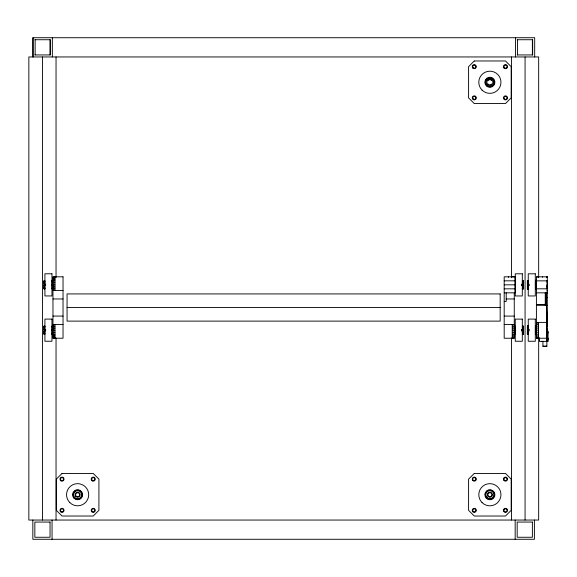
<?xml version="1.0" encoding="UTF-8"?>
<svg xmlns="http://www.w3.org/2000/svg" width="577" height="577" viewBox="0 0 577 577"><rect width="100%" height="100%" fill="white"/><g stroke="black" fill="none" stroke-linecap="round" stroke-linejoin="round"><path stroke-width="0.87" d="M546.073 292.835L546.073 305.327L545.265 304.526L546.073 299.081L545.265 292.835L545.265 305.327M44.912 281.006L44.407 280.501L43.91 281.006L43.91 284.367L45.698 284.367M51.959 280.941L52.969 279.932M51.959 281.006L52.969 280.004M45.698 285.37L43.91 285.37L43.91 288.731L44.407 289.228L44.912 288.731M44.912 326.308L44.407 325.81L43.91 326.308L43.91 329.669L45.698 329.669M51.959 326.308L52.969 325.24M45.698 330.671L43.91 330.671L43.91 334.033L44.407 334.537L44.912 334.033M522.315 281.021L522.812 280.516L523.317 281.021L523.317 284.374L521.529 284.374M528.352 284.374L528.352 281.021L527.847 280.516L527.349 281.021L527.349 284.374L529.138 284.374M522.315 288.738L522.812 289.243L523.317 288.738L523.317 285.384L521.529 285.384M535.398 281.021L536.408 279.946M529.138 285.384L527.349 285.384L527.349 288.738L527.847 289.243L528.352 288.738L528.352 285.384M523.317 326.322L522.812 325.817L522.315 326.322L522.812 325.904L523.317 326.394L523.317 329.683L521.529 329.683M514.258 335.114L515.268 334.047M529.138 329.683L527.349 329.683L527.349 326.322L527.847 325.817L528.352 326.322L528.352 329.683M522.315 334.047L522.812 334.545L523.317 334.047L523.317 330.686L521.529 330.686M536.408 325.248L535.398 326.322L536.408 325.421M529.138 330.686L527.349 330.686L527.349 334.047L527.847 334.545L528.352 334.047L528.352 330.686M547.277 337.43L546.477 338.237L536.408 338.237L536.408 276.823L547.277 276.823L547.277 341.36L539.43 341.36L539.43 337.754M43.91 281.078L44.407 280.588L44.912 281.078M51.959 281.078L52.969 280.105M44.912 288.659L44.407 289.149L43.91 288.659M43.91 326.38L44.407 325.89L44.912 326.38M51.959 326.38L52.969 325.406M44.912 333.96L44.407 334.451L43.91 333.96M522.315 281.086L522.812 280.602L523.317 281.086M527.349 281.086L527.847 280.602L528.352 281.086M523.317 288.673L522.812 289.156L522.315 288.673M535.398 281.086L536.408 280.112M528.352 288.673L527.847 289.156L527.349 288.673M514.258 334.948L515.268 333.975M527.349 326.394L527.847 325.904L528.352 326.394M523.317 333.975L522.812 334.465L522.315 333.975M528.352 333.975L527.847 334.465L527.349 333.975M546.477 337.963L547.277 337.184M43.91 281.468L44.407 281.028L44.912 281.468M51.959 281.468L52.969 280.595M44.912 288.269L44.407 288.702L43.91 288.269M43.91 326.77L44.407 326.337L44.912 326.77M51.959 326.77L52.969 325.897M44.912 333.571L44.407 334.004L43.91 333.571M522.315 281.482L522.812 281.042L523.317 281.482M527.349 281.482L527.847 281.042L528.352 281.482M523.317 288.284L522.812 288.716L522.315 288.284M535.398 281.482L536.408 280.61M528.352 288.284L527.847 288.716L527.349 288.284M522.315 326.784L522.812 326.344L523.317 326.784M514.258 334.458L515.268 333.585M527.349 326.784L527.847 326.344L528.352 326.784M523.317 333.585L522.812 334.018L522.315 333.585M535.398 326.784L536.408 325.911M528.352 333.585L527.847 334.018L527.349 333.585M546.477 337.156L547.277 336.463M43.91 282.088L44.912 282.088M51.959 282.088L52.969 281.381M44.912 287.642L43.91 287.642M43.91 327.397L44.912 327.397M51.959 327.397L52.969 326.683M44.912 332.951L43.91 332.951M522.315 282.103L523.317 282.103M527.349 282.103L528.352 282.103M523.317 287.656L522.315 287.656M535.398 282.103L536.408 281.388M528.352 287.656L527.349 287.656M522.315 327.404L523.317 327.404M514.258 333.672L515.268 332.958M527.349 327.404L528.352 327.404M523.317 332.958L522.315 332.958M535.398 327.404L536.408 326.697M528.352 332.958L527.349 332.958M546.477 335.879L547.277 335.309M43.91 282.903L44.912 282.903M51.959 282.903L52.969 282.398M44.912 286.834L43.91 286.834M43.91 328.205L44.912 328.205M51.959 328.205L52.969 327.707M44.912 332.136L43.91 332.136M522.315 282.918L523.317 282.918M527.349 282.918L528.352 282.918M523.317 286.841L522.315 286.841M535.398 282.918L536.408 282.413M528.352 286.841L527.349 286.841M546.477 288.904L547.277 288.507M522.315 328.219L523.317 328.219M514.258 332.648L515.268 332.15M527.349 328.219L528.352 328.219M523.317 332.15L522.315 332.15M535.398 328.219L536.408 327.714M528.352 332.15L527.349 332.15M546.477 334.213L547.277 333.809M43.91 283.848L44.912 283.848M51.959 283.848L52.969 283.588M44.912 285.882L43.91 285.882M43.91 329.157L44.912 329.157M51.959 329.157L52.969 328.897M44.912 331.184L43.91 331.184M522.315 283.862L523.317 283.862M527.349 283.862L528.352 283.862M523.317 285.896L522.315 285.896M535.398 283.862L536.408 283.603M528.352 285.896L527.349 285.896M546.477 286.964L547.277 286.755L546.679 286.762M522.315 329.164L523.317 329.164M514.258 331.458L515.268 331.198M527.349 329.164L528.352 329.164M523.317 331.198L522.315 331.198M535.398 329.164L536.408 328.904M528.352 331.198L527.349 331.198M546.477 332.265L547.277 332.056M34.844 39.734L50.343 39.734L50.343 54.938L34.844 54.938M517.18 39.734L532.672 39.734L532.672 54.938L517.18 54.938M52.969 277.09L54.981 277.09M536.408 277.104L538.42 276.823M52.969 277.89L54.981 277.89M52.969 279.174L54.981 279.174M52.969 280.84L54.981 280.84M504.19 280.826L515.066 280.826M536.408 280.855L547.277 280.855M52.969 282.78L54.981 282.78M43.91 284.216L45.655 284.216M521.572 284.23L523.317 284.23M527.349 284.23L529.095 284.23M51.959 284.367L52.969 284.367M535.398 284.374L536.408 284.374M51.959 284.865L54.981 284.865M504.19 284.829L515.066 284.829M535.398 284.879L536.408 284.879M546.477 284.879L547.277 284.879M51.959 285.37L52.969 285.37M535.398 285.384L536.408 285.384M43.91 285.521L45.655 285.521M521.572 285.528L523.317 285.528M527.349 285.528L529.095 285.528M546.679 285.694L547.277 285.694M52.969 286.949L54.981 286.949M546.679 287.873L547.277 287.873M52.969 288.897L54.981 288.897M504.19 288.832L515.066 288.832M536.408 288.81L547.277 288.81M52.969 290.563L63.037 290.563M546.679 290.923L547.277 290.923M546.477 292.662L547.277 292.662M504.19 292.835L515.066 292.835L515.066 276.823L504.19 276.823L504.19 338.237L514.258 338.237L514.258 293.094M536.408 292.835L547.277 292.835M546.679 293.304L547.277 293.304M546.679 297.516L547.277 297.516M52.969 298.965L63.037 298.965M506.202 298.973L514.258 298.973M504.19 301.432L506.202 301.432L506.202 292.835M536.408 304.526L545.265 304.526M536.408 305.327L547.277 305.327M67.062 307.519L500.165 307.519M546.679 315.706L547.277 315.706M52.969 316.073L63.037 316.073M504.19 316.088L514.258 316.088M546.679 316.109L547.277 316.109M546.477 317.393L547.277 317.393M546.477 318.612L547.277 318.612M546.679 321.353L547.277 321.353M536.408 322.406L547.277 322.399L546.477 305.327M546.679 322.832L547.277 322.832M536.408 323.207L538.42 323.207M546.679 324.346L547.277 324.346M52.969 324.476L63.037 324.476M504.19 324.49L514.258 324.49M536.408 324.49L538.42 324.49M546.477 324.837L547.277 324.837M52.969 326.142L54.981 326.142M512.246 326.156L514.258 326.156M536.408 326.156L538.42 326.156M546.679 326.481L547.277 326.481M52.969 328.089L54.981 328.089M512.246 328.097L514.258 328.097M536.408 328.097L538.42 328.097M43.91 329.517L45.655 329.517M521.572 329.532L523.317 329.532M527.349 329.532L529.095 329.532M51.959 329.669L52.969 329.669M514.258 329.683L515.268 329.683M535.398 329.683L536.408 329.683M546.477 329.763L547.277 329.763M51.959 330.174L54.981 330.174M512.246 330.181L515.268 330.181M535.398 330.181L538.42 330.181M546.477 330.181L547.277 330.181M51.959 330.671L52.969 330.671M514.258 330.686L515.268 330.686M535.398 330.686L536.408 330.686M43.91 330.823L45.655 330.823M521.572 330.837L523.317 330.837M527.349 330.837L529.095 330.837M548.049 332.035L548.049 333.03M52.969 332.258L54.981 332.258M512.246 332.265L514.258 332.265M536.408 332.265L538.42 332.265M546.477 333.246L547.277 333.246M547.277 333.513L546.477 333.513L547.277 333.722M52.969 334.198L54.981 334.198M512.246 334.213L514.258 334.213M536.408 334.213L538.42 334.213M52.969 335.864L54.981 335.864M512.246 335.879L514.258 335.879M536.408 335.879L538.42 335.879M52.969 337.148L54.981 337.148M512.246 337.156L514.258 337.156M536.408 337.156L538.42 337.156M52.969 337.949L54.981 337.949M512.246 337.963L514.258 337.963M536.408 337.963L538.42 337.963M548.049 338.151L548.049 340.062M542.928 346.106L546.866 346.106M547.277 322.406L546.477 322.399L547.277 323.098M547.277 276.91L546.477 277.104M546.477 282.795L547.277 283.004M535.398 285.896L536.408 286.156M546.477 328.097L547.277 328.306M535.398 331.198L536.408 331.458M514.258 328.904L515.268 329.164M51.959 285.882L52.969 286.142M51.959 331.184L52.969 331.45M547.277 277.047L546.477 276.823L547.277 277.631M546.477 280.855L547.277 281.259M535.398 286.841L536.408 287.346M546.477 326.156L547.277 326.56M535.398 332.15L536.408 332.648M514.258 327.714L515.268 328.219M51.959 286.834L52.969 287.332M51.959 332.136L52.969 332.64M547.277 277.241L546.477 276.823L547.277 277.494M535.398 287.656L536.408 288.37M546.477 324.49L547.277 325.06M535.398 332.958L536.408 333.672M514.258 326.697L515.268 327.404M51.959 287.642L52.969 288.356M51.959 332.951L52.969 333.657M535.398 288.284L536.408 289.149M546.477 323.207L547.277 323.906M536.408 334.458L535.398 333.585L535.398 326.257M514.258 325.911L515.268 326.784M51.959 288.269L52.969 289.142M51.959 333.571L52.969 334.444M535.398 288.673L536.408 289.647M536.408 334.948L535.398 334.112M514.258 325.421L515.268 326.257M51.959 288.659L52.969 289.632M51.959 333.96L52.969 334.934M535.398 280.956L535.398 288.738L536.408 289.748M535.398 288.81L536.408 289.813M535.398 334.047L536.408 335.114M51.959 288.731L52.969 289.798M51.959 334.033L52.969 335.035M51.959 334.097L52.969 335.107M548.049 331.133L548.049 341.649M546.866 341.584L546.866 346.395L542.928 346.395L542.928 341.584M546.477 292.835L546.477 341.36M542.445 276.823L542.445 277.241M541.745 341.202L541.745 341.649M538.666 277.688L538.666 56.95L28.85 56.95L28.85 520.05L538.666 520.05L538.666 338.057M538.42 322.406L538.42 338.237M534.684 56.95L534.684 37.721L32.831 37.721L32.831 56.95M534.396 520.05L534.396 539.279L32.831 539.279L32.831 520.05M532.376 39.734L532.376 54.938M527.847 280.516L527.847 284.374M527.847 285.384L527.847 289.243M527.847 325.817L527.847 329.683M527.847 330.686L527.847 334.545M525.07 56.95L525.07 520.05M522.812 280.516L522.812 284.374M522.812 285.384L522.812 289.243M522.812 325.817L522.812 329.683M522.812 330.686L522.812 334.545M517.468 39.734L517.468 54.938M515.456 37.721L515.456 56.95M515.167 520.05L515.167 539.279M514.258 276.823L512.246 276.823M512.246 324.49L512.246 338.237M511.474 56.95L511.474 277.688M511.474 338.057L511.474 520.05M508.517 276.823L508.517 277.364M56.041 56.95L56.041 277.688M56.041 338.057L56.041 520.05M54.981 276.816L54.981 290.563M54.981 324.476L54.981 338.223M52.356 37.721L52.356 56.95M52.06 520.05L52.06 539.279M50.048 39.734L50.048 54.938M44.407 280.501L44.407 284.367M44.407 285.37L44.407 289.228M44.407 325.81L44.407 329.669M44.407 330.671L44.407 334.537M42.446 56.95L42.446 520.05M35.139 39.734L35.139 54.938M33.127 37.721L33.127 56.95M491.662 84.047A2.517 2.517 0 0 1 490.529 84.696M489.231 84.696A2.517 2.517 0 0 1 488.099 84.047M488.099 80.491A2.517 2.517 0 0 1 488.625 80.088M489.231 79.835A2.517 2.517 0 0 1 490.529 79.835M491.135 80.088A2.517 2.517 0 0 1 491.662 80.491M474.272 60.974L468.589 66.665L468.589 97.874L474.272 103.564L505.488 103.564L511.172 97.874L511.172 66.665L505.488 60.974L474.272 60.974M62.013 473.436L56.322 479.126L56.322 510.335L62.013 516.026L93.222 516.026L98.912 510.335L98.912 479.126L93.222 473.436L62.013 473.436M474.272 473.436L468.589 479.126L468.589 510.335L474.272 516.026L505.488 516.026L511.172 510.335L511.172 479.126L505.488 473.436L474.272 473.436M51.959 273.794L44.912 273.794L44.912 295.943L51.959 295.943L51.959 273.794M522.315 273.808L515.268 273.808L515.268 295.958L522.315 295.958L522.315 273.808M535.297 273.808L528.251 273.808L528.251 295.958L535.297 295.958L535.297 273.808M63.037 276.816L52.969 276.816L52.969 338.223L63.037 338.223L63.037 276.816M500.165 293.924L67.062 293.924L67.062 321.115L500.165 321.115L500.165 293.924M547.277 317.855L546.679 317.855L547.277 317.92M51.959 319.095L44.912 319.095L44.912 341.245L51.959 341.245L51.959 319.095M522.315 319.11L515.268 319.11L515.268 341.259L522.315 341.259L522.315 319.11M535.297 319.11L528.251 319.11L528.251 341.259L535.297 341.259L535.297 319.11M50.048 522.062L34.844 522.062L34.844 537.266L50.048 537.266L50.048 522.062M532.376 522.062L517.18 522.062L517.18 537.266L532.376 537.266L532.376 522.062M473.205 67.733A1.507 1.507 0 0 0 475.736 67.055A1.507 1.507 0 0 0 473.883 65.208A1.507 1.507 0 0 0 473.205 67.733M472.851 68.086A2.012 2.012 0 0 0 476.22 67.184A2.012 2.012 0 0 0 473.753 64.718A2.012 2.012 0 0 0 472.851 68.086M504.06 68.086A2.012 2.012 0 0 0 507.428 67.184A2.012 2.012 0 0 0 504.962 64.718A2.012 2.012 0 0 0 504.06 68.086M504.413 67.733A1.507 1.507 0 0 0 506.945 67.055A1.507 1.507 0 0 0 505.091 65.208A1.507 1.507 0 0 0 504.413 67.733M504.478 99.619A2.012 2.012 0 0 0 507.5 97.874A2.012 2.012 0 0 0 504.478 96.128A2.012 2.012 0 0 0 504.478 99.619M504.731 99.179A1.507 1.507 0 0 0 506.995 97.874A1.507 1.507 0 0 0 504.731 96.568A1.507 1.507 0 0 0 504.731 99.179M473.27 99.619A2.012 2.012 0 0 0 476.292 97.874A2.012 2.012 0 0 0 473.27 96.128A2.012 2.012 0 0 0 473.27 99.619M473.205 98.941A1.507 1.507 0 0 0 475.736 98.263A1.507 1.507 0 0 0 473.883 96.417A1.507 1.507 0 0 0 473.205 98.941M482.047 90.099A11.071 11.071 0 0 0 500.576 85.136A11.071 11.071 0 0 0 487.017 71.57A11.071 11.071 0 0 0 482.047 90.099M486.317 85.829A5.034 5.034 0 0 0 494.741 83.571A5.034 5.034 0 0 0 488.575 77.405A5.034 5.034 0 0 0 486.317 85.829M486.678 85.475A4.529 4.529 0 0 0 494.258 83.441A4.529 4.529 0 0 0 488.705 77.895A4.529 4.529 0 0 0 486.678 85.475M487.031 85.115A4.025 4.025 0 0 0 493.768 83.312A4.025 4.025 0 0 0 488.834 78.378A4.025 4.025 0 0 0 487.031 85.115M60.946 480.194A1.507 1.507 0 0 0 63.47 479.516A1.507 1.507 0 0 0 61.624 477.669A1.507 1.507 0 0 0 60.946 480.194M61.011 480.872A2.012 2.012 0 0 0 64.025 479.126A2.012 2.012 0 0 0 61.011 477.381A2.012 2.012 0 0 0 61.011 480.872M92.219 480.872A2.012 2.012 0 0 0 95.234 479.126A2.012 2.012 0 0 0 92.219 477.381A2.012 2.012 0 0 0 92.219 480.872M92.464 480.432A1.507 1.507 0 0 0 94.736 479.126A1.507 1.507 0 0 0 92.464 477.821A1.507 1.507 0 0 0 92.464 480.432M91.801 511.763A2.012 2.012 0 0 0 95.169 510.854A2.012 2.012 0 0 0 92.702 508.395A2.012 2.012 0 0 0 91.801 511.763M92.154 511.402A1.507 1.507 0 0 0 94.678 510.724A1.507 1.507 0 0 0 92.832 508.878A1.507 1.507 0 0 0 92.154 511.402M60.592 511.763A2.012 2.012 0 0 0 63.96 510.854A2.012 2.012 0 0 0 61.494 508.395A2.012 2.012 0 0 0 60.592 511.763M60.946 511.402A1.507 1.507 0 0 0 63.47 510.724A1.507 1.507 0 0 0 61.624 508.878A1.507 1.507 0 0 0 60.946 511.402M69.788 502.56A11.071 11.071 0 0 0 88.317 497.598A11.071 11.071 0 0 0 74.75 484.038A11.071 11.071 0 0 0 69.788 502.56M74.058 498.29A5.034 5.034 0 0 0 82.482 496.032A5.034 5.034 0 0 0 76.315 489.866A5.034 5.034 0 0 0 74.058 498.29M75.839 496.508A2.517 2.517 0 0 0 80.052 495.383A2.517 2.517 0 0 0 76.965 492.304A2.517 2.517 0 0 0 75.839 496.508M74.411 497.937A4.529 4.529 0 0 0 81.992 495.903A4.529 4.529 0 0 0 76.445 490.356A4.529 4.529 0 0 0 74.411 497.937M74.772 497.576A4.025 4.025 0 0 0 81.508 495.773A4.025 4.025 0 0 0 76.575 490.839A4.025 4.025 0 0 0 74.772 497.576M76.611 496.472A2.012 2.012 0 0 0 79.633 494.734A2.012 2.012 0 0 0 76.611 492.989A2.012 2.012 0 0 0 76.611 496.472M473.522 480.432A1.507 1.507 0 0 0 475.787 479.126A1.507 1.507 0 0 0 473.522 477.821A1.507 1.507 0 0 0 473.522 480.432M472.851 480.547A2.012 2.012 0 0 0 476.22 479.646A2.012 2.012 0 0 0 473.753 477.179A2.012 2.012 0 0 0 472.851 480.547M504.06 480.547A2.012 2.012 0 0 0 507.428 479.646A2.012 2.012 0 0 0 504.962 477.179A2.012 2.012 0 0 0 504.06 480.547M504.731 480.432A1.507 1.507 0 0 0 506.995 479.126A1.507 1.507 0 0 0 504.731 477.821A1.507 1.507 0 0 0 504.731 480.432M504.06 511.763A2.012 2.012 0 0 0 507.428 510.854A2.012 2.012 0 0 0 504.962 508.395A2.012 2.012 0 0 0 504.06 511.763M504.413 511.402A1.507 1.507 0 0 0 506.945 510.724A1.507 1.507 0 0 0 505.091 508.878A1.507 1.507 0 0 0 504.413 511.402M472.851 511.763A2.012 2.012 0 0 0 476.22 510.854A2.012 2.012 0 0 0 473.753 508.395A2.012 2.012 0 0 0 472.851 511.763M473.205 511.402A1.507 1.507 0 0 0 475.736 510.724A1.507 1.507 0 0 0 473.883 508.878A1.507 1.507 0 0 0 473.205 511.402M482.047 502.56A11.071 11.071 0 0 0 500.576 497.598A11.071 11.071 0 0 0 487.017 484.038A11.071 11.071 0 0 0 482.047 502.56M486.317 498.29A5.034 5.034 0 0 0 494.741 496.032A5.034 5.034 0 0 0 488.575 489.866A5.034 5.034 0 0 0 486.317 498.29M488.099 496.508A2.517 2.517 0 0 0 492.311 495.383A2.517 2.517 0 0 0 489.231 492.304A2.517 2.517 0 0 0 488.099 496.508M486.678 497.937A4.529 4.529 0 0 0 494.258 495.903A4.529 4.529 0 0 0 488.705 490.356A4.529 4.529 0 0 0 486.678 497.937M487.031 497.576A4.025 4.025 0 0 0 493.768 495.773A4.025 4.025 0 0 0 488.834 490.839A4.025 4.025 0 0 0 487.031 497.576M488.459 496.155A2.012 2.012 0 0 0 491.828 495.254A2.012 2.012 0 0 0 489.361 492.787A2.012 2.012 0 0 0 488.459 496.155M487.745 84.401A3.022 3.022 0 0 0 492.794 83.052A3.022 3.022 0 0 0 489.101 79.352A3.022 3.022 0 0 0 487.745 84.401"/></g></svg>
